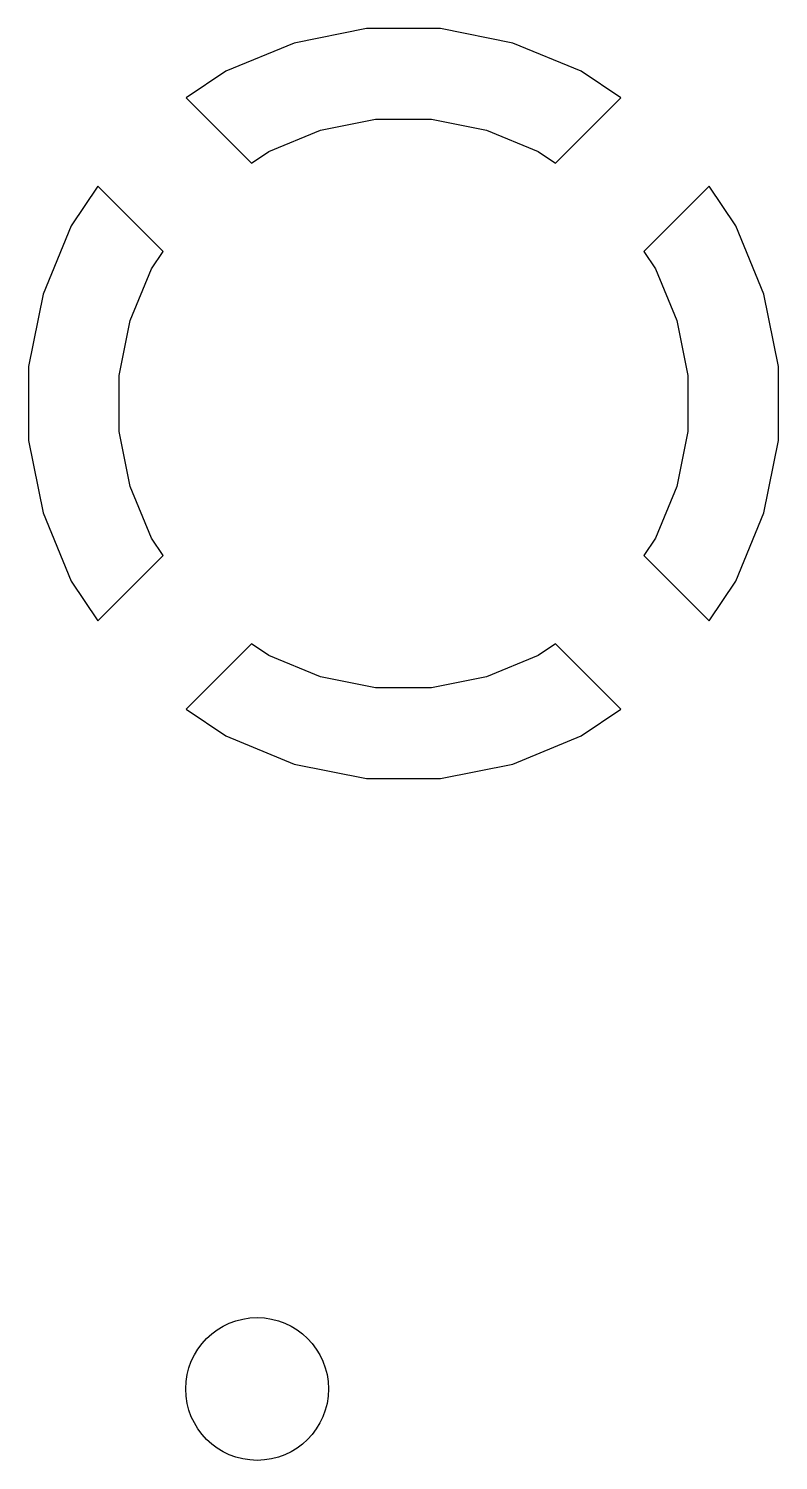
# Model space of a CAD drawing. Extents: x 0 to 130, y -140 to 0.
# Drawn here: x 76.86 to 78.96, y -110.2 to -106.19 of the extents above; entities that cross this region are included whole.
import ezdxf

# ---------------------------------------------------------------- set-up
doc = ezdxf.new("R2010")
doc.units = 0
doc.layers.add('BLACK', color=7, linetype='CONTINUOUS')

msp = doc.modelspace()

# ---------------------------------------------------------------- linework, layer by layer
at = {"layer": 'BLACK', "linetype": 'CONTINUOUS'}
for p, q in [((77.806581, -106.19), (77.603727, -106.230349)), ((78.013418, -106.19), (77.806581, -106.19)), ((78.216272, -106.230349), (78.013418, -106.19)), ((77.603727, -106.230349), (77.412638, -106.309501)), ((78.40736, -106.309501), (78.216272, -106.230349)), ((77.412638, -106.309501), (77.301349, -106.383861)), ((78.407374, -106.309508), (78.40736, -106.309501)), ((78.51865, -106.38386), (78.407374, -106.309508)), ((77.301349, -106.383861), (77.484367, -106.566879)), ((78.33563, -106.566878), (78.51865, -106.38386)), ((77.677772, -106.474448), (77.831586, -106.443852)), ((77.831586, -106.443852), (77.988414, -106.443852)), ((77.988414, -106.443852), (78.142228, -106.474448)), ((77.532883, -106.534463), (77.677772, -106.474448)), ((78.142228, -106.474448), (78.287117, -106.534463)), ((77.484367, -106.566879), (77.532883, -106.534463)), ((78.287117, -106.534463), (78.33563, -106.566878)), ((77.053861, -106.631349), (76.979501, -106.742638)), ((77.236879, -106.814367), (77.053861, -106.631349)), ((78.766137, -106.631349), (78.583119, -106.814366)), ((78.840498, -106.742639), (78.766137, -106.631349)), ((76.979501, -106.742638), (76.900349, -106.933727)), ((78.91965, -106.933727), (78.840498, -106.742639)), ((77.204463, -106.862883), (77.236879, -106.814367)), ((78.583119, -106.814366), (78.615537, -106.862883)), ((77.144448, -107.007772), (77.204463, -106.862883)), ((78.615537, -106.862883), (78.675552, -107.007772)), ((76.900349, -106.933727), (76.86, -107.136581)), ((78.959999, -107.136581), (78.91965, -106.933727)), ((77.113852, -107.161586), (77.144448, -107.007772)), ((78.675552, -107.007772), (78.706148, -107.161586)), ((76.86, -107.136581), (76.86, -107.343418)), ((78.96, -107.136586), (78.959999, -107.136581)), ((78.96, -107.343413), (78.96, -107.136586)), ((77.113852, -107.318414), (77.113852, -107.161586)), ((78.706148, -107.161586), (78.706148, -107.318414)), ((76.86, -107.343418), (76.900349, -107.546272)), ((77.144448, -107.472228), (77.113852, -107.318414)), ((78.706148, -107.318414), (78.675552, -107.472228)), ((78.91965, -107.546272), (78.959999, -107.343418)), ((78.959999, -107.343418), (78.96, -107.343413)), ((77.204463, -107.617117), (77.144448, -107.472228)), ((78.675552, -107.472228), (78.615537, -107.617117)), ((76.900349, -107.546272), (76.979501, -107.73736)), ((78.840498, -107.737361), (78.91965, -107.546272)), ((77.236878, -107.66563), (77.204463, -107.617117)), ((78.615537, -107.617117), (78.58312, -107.665632)), ((77.05386, -107.848649), (77.236878, -107.66563)), ((78.58312, -107.665632), (78.766137, -107.848649)), ((76.979501, -107.73736), (76.979508, -107.737374)), ((76.979508, -107.737374), (77.05386, -107.848649)), ((78.766137, -107.848649), (78.840498, -107.737361)), ((77.484366, -107.913119), (77.301349, -108.096137)), ((77.532883, -107.945537), (77.484366, -107.913119)), ((77.677772, -108.005552), (77.532883, -107.945537)), ((78.287117, -107.945537), (78.142228, -108.005552)), ((78.335632, -107.91312), (78.287117, -107.945537)), ((78.518649, -108.096137), (78.335632, -107.91312)), ((77.831586, -108.036148), (77.677772, -108.005552)), ((78.142228, -108.005552), (77.988414, -108.036148)), ((77.988414, -108.036148), (77.831586, -108.036148)), ((77.301349, -108.096137), (77.412639, -108.170498)), ((78.407361, -108.170498), (78.518649, -108.096137)), ((77.412639, -108.170498), (77.603727, -108.24965)), ((78.216272, -108.24965), (78.407361, -108.170498)), ((77.603727, -108.24965), (77.806581, -108.289999)), ((78.013418, -108.289999), (78.216272, -108.24965)), ((77.806581, -108.289999), (77.806586, -108.29)), ((77.806586, -108.29), (78.013414, -108.29)), ((78.013414, -108.29), (78.013418, -108.289999))]:
    msp.add_line(p, q, dxfattribs=at)
at = {"layer": 'BLACK'}
msp.add_circle((77.5, -110), 0.2, dxfattribs=at)

doc.saveas('drawing.dxf')
